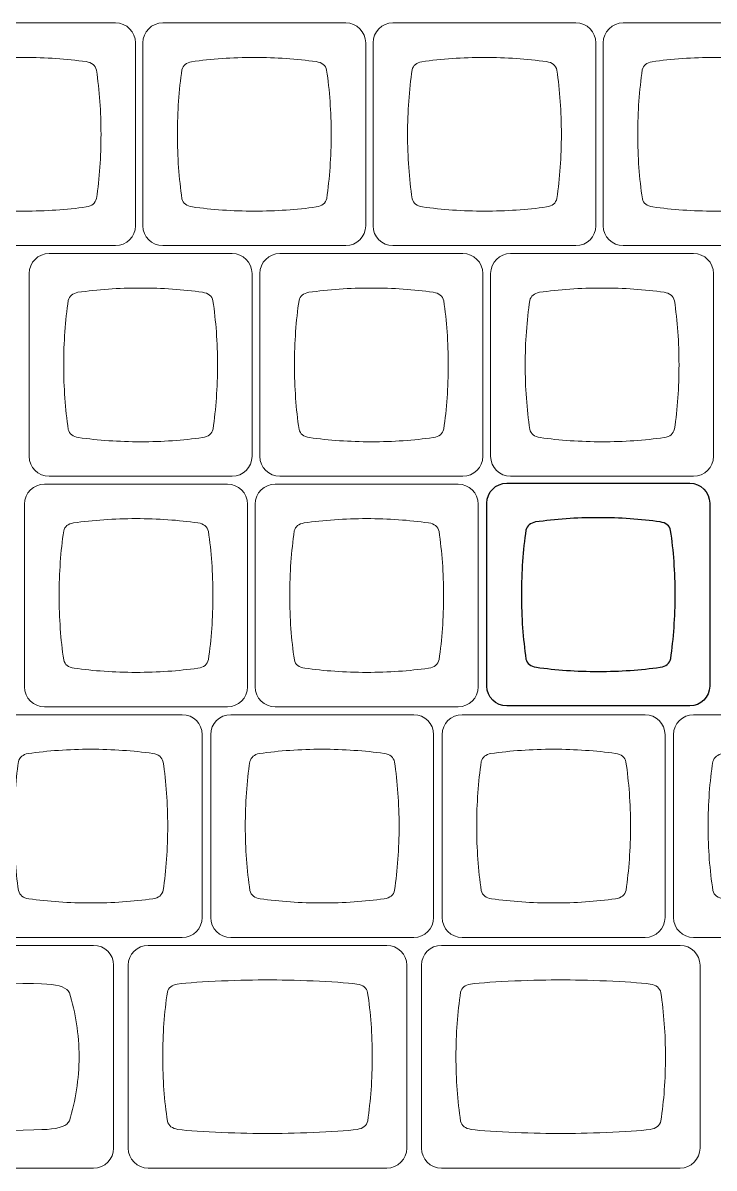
# Model space of a CAD drawing. Header units: millimetres. Extents: x -493 to 473, y -489 to 489.
# Drawn here: x -310.8 to -253.7, y -67.8 to 26.8 of the extents above; entities that cross this region are included whole.
import ezdxf

# ---------------------------------------------------------------- set-up
doc = ezdxf.new("R2010")
doc.units = ezdxf.units.MM
doc.header["$MEASUREMENT"] = 0
doc.layers.add('Layer 1', color=7, linetype='Continuous')

msp = doc.modelspace()

# ---------------------------------------------------------------- linework, layer by layer
at = {"layer": 'Layer 1', "color": 250, "lineweight": 9}
for points, knots in [([(-318.2555, 8.4032), (-318.2555, 8.4032), (-303.1481, 8.4032), (-303.1481, 8.4032), (-303.1481, 8.4032), (-302.2426, 8.4032), (-301.5018, 9.144), (-301.5018, 10.0495), (-301.5018, 10.0495), (-301.5018, 10.0495), (-301.5018, 25.1569), (-301.5018, 25.1569), (-301.5018, 25.1569), (-301.5018, 26.0624), (-302.2426, 26.8032), (-303.1481, 26.8032), (-303.1481, 26.8032), (-303.1481, 26.8032), (-318.2555, 26.8032), (-318.2555, 26.8032), (-318.2555, 26.8032), (-319.161, 26.8032), (-319.9018, 26.0624), (-319.9018, 25.1569), (-319.9018, 25.1569), (-319.9018, 25.1569), (-319.9018, 10.0495), (-319.9018, 10.0495), (-319.9018, 10.0495), (-319.9018, 9.144), (-319.161, 8.4032), (-318.2555, 8.4032)], [0, 0, 0, 0, 0.1111111, 0.1111111, 0.1111111, 0.1111111, 0.2222222, 0.2222222, 0.2222222, 0.2222222, 0.3333333, 0.3333333, 0.3333333, 0.3333333, 0.4444444, 0.4444444, 0.4444444, 0.4444444, 0.5555556, 0.5555556, 0.5555556, 0.5555556, 0.6666667, 0.6666667, 0.6666667, 0.6666667, 0.7777778, 0.7777778, 0.7777778, 0.7777778, 1, 1, 1, 1]), ([(-299.2519, 8.4032), (-299.2519, 8.4032), (-284.1445, 8.4032), (-284.1445, 8.4032), (-284.1445, 8.4032), (-283.239, 8.4032), (-282.4982, 9.144), (-282.4982, 10.0495), (-282.4982, 10.0495), (-282.4982, 10.0495), (-282.4982, 25.1569), (-282.4982, 25.1569), (-282.4982, 25.1569), (-282.4982, 26.0624), (-283.239, 26.8032), (-284.1445, 26.8032), (-284.1445, 26.8032), (-284.1445, 26.8032), (-299.2519, 26.8032), (-299.2519, 26.8032), (-299.2519, 26.8032), (-300.1574, 26.8032), (-300.8982, 26.0624), (-300.8982, 25.1569), (-300.8982, 25.1569), (-300.8982, 25.1569), (-300.8982, 10.0495), (-300.8982, 10.0495), (-300.8982, 10.0495), (-300.8982, 9.144), (-300.1574, 8.4032), (-299.2519, 8.4032)], [0, 0, 0, 0, 0.1111111, 0.1111111, 0.1111111, 0.1111111, 0.2222222, 0.2222222, 0.2222222, 0.2222222, 0.3333333, 0.3333333, 0.3333333, 0.3333333, 0.4444444, 0.4444444, 0.4444444, 0.4444444, 0.5555556, 0.5555556, 0.5555556, 0.5555556, 0.6666667, 0.6666667, 0.6666667, 0.6666667, 0.7777778, 0.7777778, 0.7777778, 0.7777778, 1, 1, 1, 1]), ([(-280.2484, 8.4032), (-280.2484, 8.4032), (-265.141, 8.4032), (-265.141, 8.4032), (-265.141, 8.4032), (-264.2355, 8.4032), (-263.4947, 9.144), (-263.4947, 10.0495), (-263.4947, 10.0495), (-263.4947, 10.0495), (-263.4947, 25.1569), (-263.4947, 25.1569), (-263.4947, 25.1569), (-263.4947, 26.0624), (-264.2355, 26.8032), (-265.141, 26.8032), (-265.141, 26.8032), (-265.141, 26.8032), (-280.2484, 26.8032), (-280.2484, 26.8032), (-280.2484, 26.8032), (-281.1539, 26.8032), (-281.8947, 26.0624), (-281.8947, 25.1569), (-281.8947, 25.1569), (-281.8947, 25.1569), (-281.8947, 10.0495), (-281.8947, 10.0495), (-281.8947, 10.0495), (-281.8947, 9.144), (-281.1539, 8.4032), (-280.2484, 8.4032)], [0, 0, 0, 0, 0.1111111, 0.1111111, 0.1111111, 0.1111111, 0.2222222, 0.2222222, 0.2222222, 0.2222222, 0.3333333, 0.3333333, 0.3333333, 0.3333333, 0.4444444, 0.4444444, 0.4444444, 0.4444444, 0.5555556, 0.5555556, 0.5555556, 0.5555556, 0.6666667, 0.6666667, 0.6666667, 0.6666667, 0.7777778, 0.7777778, 0.7777778, 0.7777778, 1, 1, 1, 1]), ([(-261.2448, 8.4032), (-261.2448, 8.4032), (-246.1374, 8.4032), (-246.1374, 8.4032), (-246.1374, 8.4032), (-245.2319, 8.4032), (-244.4911, 9.144), (-244.4911, 10.0495), (-244.4911, 10.0495), (-244.4911, 10.0495), (-244.4911, 25.1569), (-244.4911, 25.1569), (-244.4911, 25.1569), (-244.4911, 26.0624), (-245.2319, 26.8032), (-246.1374, 26.8032), (-246.1374, 26.8032), (-246.1374, 26.8032), (-261.2448, 26.8032), (-261.2448, 26.8032), (-261.2448, 26.8032), (-262.1503, 26.8032), (-262.8911, 26.0624), (-262.8911, 25.1569), (-262.8911, 25.1569), (-262.8911, 25.1569), (-262.8911, 10.0495), (-262.8911, 10.0495), (-262.8911, 10.0495), (-262.8911, 9.144), (-262.1503, 8.4032), (-261.2448, 8.4032)], [0, 0, 0, 0, 0.1111111, 0.1111111, 0.1111111, 0.1111111, 0.2222222, 0.2222222, 0.2222222, 0.2222222, 0.3333333, 0.3333333, 0.3333333, 0.3333333, 0.4444444, 0.4444444, 0.4444444, 0.4444444, 0.5555556, 0.5555556, 0.5555556, 0.5555556, 0.6666667, 0.6666667, 0.6666667, 0.6666667, 0.7777778, 0.7777778, 0.7777778, 0.7777778, 1, 1, 1, 1]), ([(-310.7016, 23.9527), (-308.911, 23.9522), (-307.1911, 23.8293), (-305.5889, 23.6038), (-305.5889, 23.6038), (-305.5889, 23.6038), (-305.5889, 23.6037), (-305.5889, 23.6037), (-305.5889, 23.6037), (-305.1021, 23.5308), (-304.8122, 23.2982), (-304.725, 22.8935), (-304.725, 22.8935), (-304.483, 21.2406), (-304.3507, 19.459), (-304.3503, 17.6012), (-304.3503, 17.6012), (-304.3498, 15.7435), (-304.4813, 13.9619), (-304.7225, 12.309), (-304.7225, 12.309), (-304.8095, 11.9048), (-305.0988, 11.6724), (-305.5845, 11.5995), (-305.5845, 11.5995), (-307.187, 11.3746), (-308.9074, 11.2524), (-310.6987, 11.2528), (-310.6987, 11.2528), (-312.4905, 11.2532), (-314.2115, 11.3764), (-315.8145, 11.6022), (-315.8145, 11.6022), (-315.8145, 11.6022), (-315.8144, 11.6026), (-315.8144, 11.6026), (-315.8144, 11.6026), (-316.2874, 11.6734), (-316.5746, 11.8951), (-316.6705, 12.2791), (-316.6705, 12.2791), (-316.9155, 13.9412), (-317.0496, 15.7341), (-317.05, 17.6042), (-317.05, 17.6042), (-317.0505, 19.476), (-316.917, 21.2704), (-316.6724, 22.9337), (-316.6724, 22.9337), (-316.5798, 23.3006), (-316.3118, 23.5186), (-315.873, 23.5978), (-315.873, 23.5978), (-314.2543, 23.8279), (-312.5142, 23.9531), (-310.7016, 23.9527)], [0, 0, 0, 0, 0.0666667, 0.0666667, 0.0666667, 0.0666667, 0.1333333, 0.1333333, 0.1333333, 0.1333333, 0.2, 0.2, 0.2, 0.2, 0.2666667, 0.2666667, 0.2666667, 0.2666667, 0.3333333, 0.3333333, 0.3333333, 0.3333333, 0.4, 0.4, 0.4, 0.4, 0.4666667, 0.4666667, 0.4666667, 0.4666667, 0.5333333, 0.5333333, 0.5333333, 0.5333333, 0.6, 0.6, 0.6, 0.6, 0.6666667, 0.6666667, 0.6666667, 0.6666667, 0.7333333, 0.7333333, 0.7333333, 0.7333333, 0.8, 0.8, 0.8, 0.8, 0.8666667, 0.8666667, 0.8666667, 0.8666667, 1, 1, 1, 1]), ([(-291.698, 23.9527), (-289.9074, 23.9522), (-288.1875, 23.8293), (-286.5853, 23.6038), (-286.5853, 23.6038), (-286.5853, 23.6038), (-286.5853, 23.6037), (-286.5853, 23.6037), (-286.5853, 23.6037), (-286.0985, 23.5308), (-285.8086, 23.2982), (-285.7214, 22.8935), (-285.7214, 22.8935), (-285.4794, 21.2406), (-285.3471, 19.459), (-285.3467, 17.6012), (-285.3467, 17.6012), (-285.3462, 15.7435), (-285.4777, 13.9619), (-285.7189, 12.309), (-285.7189, 12.309), (-285.8059, 11.9048), (-286.0952, 11.6724), (-286.5809, 11.5995), (-286.5809, 11.5995), (-288.1834, 11.3746), (-289.9038, 11.2524), (-291.6951, 11.2528), (-291.6951, 11.2528), (-293.4869, 11.2532), (-295.2079, 11.3764), (-296.8109, 11.6022), (-296.8109, 11.6022), (-296.8109, 11.6022), (-296.8108, 11.6026), (-296.8108, 11.6026), (-296.8108, 11.6026), (-297.2838, 11.6734), (-297.571, 11.8951), (-297.6669, 12.2791), (-297.6669, 12.2791), (-297.9119, 13.9412), (-298.046, 15.7341), (-298.0464, 17.6042), (-298.0464, 17.6042), (-298.0469, 19.476), (-297.9134, 21.2704), (-297.6688, 22.9337), (-297.6688, 22.9337), (-297.5762, 23.3006), (-297.3082, 23.5186), (-296.8694, 23.5978), (-296.8694, 23.5978), (-295.2507, 23.8279), (-293.5106, 23.9531), (-291.698, 23.9527)], [0, 0, 0, 0, 0.0666667, 0.0666667, 0.0666667, 0.0666667, 0.1333333, 0.1333333, 0.1333333, 0.1333333, 0.2, 0.2, 0.2, 0.2, 0.2666667, 0.2666667, 0.2666667, 0.2666667, 0.3333333, 0.3333333, 0.3333333, 0.3333333, 0.4, 0.4, 0.4, 0.4, 0.4666667, 0.4666667, 0.4666667, 0.4666667, 0.5333333, 0.5333333, 0.5333333, 0.5333333, 0.6, 0.6, 0.6, 0.6, 0.6666667, 0.6666667, 0.6666667, 0.6666667, 0.7333333, 0.7333333, 0.7333333, 0.7333333, 0.8, 0.8, 0.8, 0.8, 0.8666667, 0.8666667, 0.8666667, 0.8666667, 1, 1, 1, 1]), ([(-272.6945, 23.9527), (-270.9039, 23.9522), (-269.184, 23.8293), (-267.5818, 23.6038), (-267.5818, 23.6038), (-267.5818, 23.6038), (-267.5818, 23.6037), (-267.5818, 23.6037), (-267.5818, 23.6037), (-267.095, 23.5308), (-266.8051, 23.2982), (-266.7179, 22.8935), (-266.7179, 22.8935), (-266.4759, 21.2406), (-266.3436, 19.459), (-266.3432, 17.6012), (-266.3432, 17.6012), (-266.3427, 15.7435), (-266.4742, 13.9619), (-266.7154, 12.309), (-266.7154, 12.309), (-266.8024, 11.9048), (-267.0917, 11.6724), (-267.5774, 11.5995), (-267.5774, 11.5995), (-269.1799, 11.3746), (-270.9003, 11.2524), (-272.6916, 11.2528), (-272.6916, 11.2528), (-274.4834, 11.2532), (-276.2044, 11.3764), (-277.8074, 11.6022), (-277.8074, 11.6022), (-277.8074, 11.6022), (-277.8073, 11.6026), (-277.8073, 11.6026), (-277.8073, 11.6026), (-278.2803, 11.6734), (-278.5675, 11.8951), (-278.6634, 12.2791), (-278.6634, 12.2791), (-278.9084, 13.9412), (-279.0425, 15.7341), (-279.0429, 17.6042), (-279.0429, 17.6042), (-279.0434, 19.476), (-278.9099, 21.2704), (-278.6653, 22.9337), (-278.6653, 22.9337), (-278.5727, 23.3006), (-278.3047, 23.5186), (-277.8659, 23.5978), (-277.8659, 23.5978), (-276.2472, 23.8279), (-274.5071, 23.9531), (-272.6945, 23.9527)], [0, 0, 0, 0, 0.0666667, 0.0666667, 0.0666667, 0.0666667, 0.1333333, 0.1333333, 0.1333333, 0.1333333, 0.2, 0.2, 0.2, 0.2, 0.2666667, 0.2666667, 0.2666667, 0.2666667, 0.3333333, 0.3333333, 0.3333333, 0.3333333, 0.4, 0.4, 0.4, 0.4, 0.4666667, 0.4666667, 0.4666667, 0.4666667, 0.5333333, 0.5333333, 0.5333333, 0.5333333, 0.6, 0.6, 0.6, 0.6, 0.6666667, 0.6666667, 0.6666667, 0.6666667, 0.7333333, 0.7333333, 0.7333333, 0.7333333, 0.8, 0.8, 0.8, 0.8, 0.8666667, 0.8666667, 0.8666667, 0.8666667, 1, 1, 1, 1]), ([(-253.6909, 23.9527), (-251.9003, 23.9522), (-250.1804, 23.8293), (-248.5782, 23.6038), (-248.5782, 23.6038), (-248.5782, 23.6038), (-248.5782, 23.6037), (-248.5782, 23.6037), (-248.5782, 23.6037), (-248.0914, 23.5308), (-247.8015, 23.2982), (-247.7143, 22.8935), (-247.7143, 22.8935), (-247.4723, 21.2406), (-247.34, 19.459), (-247.3396, 17.6012), (-247.3396, 17.6012), (-247.3391, 15.7435), (-247.4706, 13.9619), (-247.7118, 12.309), (-247.7118, 12.309), (-247.7988, 11.9048), (-248.0881, 11.6724), (-248.5738, 11.5995), (-248.5738, 11.5995), (-250.1763, 11.3746), (-251.8967, 11.2524), (-253.688, 11.2528), (-253.688, 11.2528), (-255.4798, 11.2532), (-257.2008, 11.3764), (-258.8038, 11.6022), (-258.8038, 11.6022), (-258.8038, 11.6022), (-258.8037, 11.6026), (-258.8037, 11.6026), (-258.8037, 11.6026), (-259.2767, 11.6734), (-259.5639, 11.8951), (-259.6598, 12.2791), (-259.6598, 12.2791), (-259.9048, 13.9412), (-260.0389, 15.7341), (-260.0393, 17.6042), (-260.0393, 17.6042), (-260.0398, 19.476), (-259.9063, 21.2704), (-259.6617, 22.9337), (-259.6617, 22.9337), (-259.5691, 23.3006), (-259.3011, 23.5186), (-258.8623, 23.5978), (-258.8623, 23.5978), (-257.2436, 23.8279), (-255.5035, 23.9531), (-253.6909, 23.9527)], [0, 0, 0, 0, 0.0666667, 0.0666667, 0.0666667, 0.0666667, 0.1333333, 0.1333333, 0.1333333, 0.1333333, 0.2, 0.2, 0.2, 0.2, 0.2666667, 0.2666667, 0.2666667, 0.2666667, 0.3333333, 0.3333333, 0.3333333, 0.3333333, 0.4, 0.4, 0.4, 0.4, 0.4666667, 0.4666667, 0.4666667, 0.4666667, 0.5333333, 0.5333333, 0.5333333, 0.5333333, 0.6, 0.6, 0.6, 0.6, 0.6666667, 0.6666667, 0.6666667, 0.6666667, 0.7333333, 0.7333333, 0.7333333, 0.7333333, 0.8, 0.8, 0.8, 0.8, 0.8666667, 0.8666667, 0.8666667, 0.8666667, 1, 1, 1, 1]), ([(-308.6376, -10.6468), (-308.6376, -10.6468), (-293.5302, -10.6468), (-293.5302, -10.6468), (-293.5302, -10.6468), (-292.6247, -10.6468), (-291.8839, -9.906), (-291.8839, -9.0005), (-291.8839, -9.0005), (-291.8839, -9.0005), (-291.8839, 6.1069), (-291.8839, 6.1069), (-291.8839, 6.1069), (-291.8839, 7.0124), (-292.6247, 7.7532), (-293.5302, 7.7532), (-293.5302, 7.7532), (-293.5302, 7.7532), (-308.6376, 7.7532), (-308.6376, 7.7532), (-308.6376, 7.7532), (-309.5431, 7.7532), (-310.2839, 7.0124), (-310.2839, 6.1069), (-310.2839, 6.1069), (-310.2839, 6.1069), (-310.2839, -9.0005), (-310.2839, -9.0005), (-310.2839, -9.0005), (-310.2839, -9.906), (-309.5431, -10.6468), (-308.6376, -10.6468)], [0, 0, 0, 0, 0.1111111, 0.1111111, 0.1111111, 0.1111111, 0.2222222, 0.2222222, 0.2222222, 0.2222222, 0.3333333, 0.3333333, 0.3333333, 0.3333333, 0.4444444, 0.4444444, 0.4444444, 0.4444444, 0.5555556, 0.5555556, 0.5555556, 0.5555556, 0.6666667, 0.6666667, 0.6666667, 0.6666667, 0.7777778, 0.7777778, 0.7777778, 0.7777778, 1, 1, 1, 1]), ([(-289.5876, -10.6468), (-289.5876, -10.6468), (-274.4802, -10.6468), (-274.4802, -10.6468), (-274.4802, -10.6468), (-273.5747, -10.6468), (-272.8339, -9.906), (-272.8339, -9.0005), (-272.8339, -9.0005), (-272.8339, -9.0005), (-272.8339, 6.1069), (-272.8339, 6.1069), (-272.8339, 6.1069), (-272.8339, 7.0124), (-273.5747, 7.7532), (-274.4802, 7.7532), (-274.4802, 7.7532), (-274.4802, 7.7532), (-289.5876, 7.7532), (-289.5876, 7.7532), (-289.5876, 7.7532), (-290.4931, 7.7532), (-291.2339, 7.0124), (-291.2339, 6.1069), (-291.2339, 6.1069), (-291.2339, 6.1069), (-291.2339, -9.0005), (-291.2339, -9.0005), (-291.2339, -9.0005), (-291.2339, -9.906), (-290.4931, -10.6468), (-289.5876, -10.6468)], [0, 0, 0, 0, 0.1111111, 0.1111111, 0.1111111, 0.1111111, 0.2222222, 0.2222222, 0.2222222, 0.2222222, 0.3333333, 0.3333333, 0.3333333, 0.3333333, 0.4444444, 0.4444444, 0.4444444, 0.4444444, 0.5555556, 0.5555556, 0.5555556, 0.5555556, 0.6666667, 0.6666667, 0.6666667, 0.6666667, 0.7777778, 0.7777778, 0.7777778, 0.7777778, 1, 1, 1, 1]), ([(-270.5376, -10.6468), (-270.5376, -10.6468), (-255.4302, -10.6468), (-255.4302, -10.6468), (-255.4302, -10.6468), (-254.5247, -10.6468), (-253.7839, -9.906), (-253.7839, -9.0005), (-253.7839, -9.0005), (-253.7839, -9.0005), (-253.7839, 6.1069), (-253.7839, 6.1069), (-253.7839, 6.1069), (-253.7839, 7.0124), (-254.5247, 7.7532), (-255.4302, 7.7532), (-255.4302, 7.7532), (-255.4302, 7.7532), (-270.5376, 7.7532), (-270.5376, 7.7532), (-270.5376, 7.7532), (-271.4431, 7.7532), (-272.1839, 7.0124), (-272.1839, 6.1069), (-272.1839, 6.1069), (-272.1839, 6.1069), (-272.1839, -9.0005), (-272.1839, -9.0005), (-272.1839, -9.0005), (-272.1839, -9.906), (-271.4431, -10.6468), (-270.5376, -10.6468)], [0, 0, 0, 0, 0.1111111, 0.1111111, 0.1111111, 0.1111111, 0.2222222, 0.2222222, 0.2222222, 0.2222222, 0.3333333, 0.3333333, 0.3333333, 0.3333333, 0.4444444, 0.4444444, 0.4444444, 0.4444444, 0.5555556, 0.5555556, 0.5555556, 0.5555556, 0.6666667, 0.6666667, 0.6666667, 0.6666667, 0.7777778, 0.7777778, 0.7777778, 0.7777778, 1, 1, 1, 1]), ([(-301.0837, 4.9027), (-299.2931, 4.9022), (-297.5732, 4.7793), (-295.971, 4.5538), (-295.971, 4.5538), (-295.971, 4.5538), (-295.971, 4.5537), (-295.971, 4.5537), (-295.971, 4.5537), (-295.4842, 4.4808), (-295.1943, 4.2482), (-295.1071, 3.8435), (-295.1071, 3.8435), (-294.8651, 2.1906), (-294.7328, 0.409), (-294.7324, -1.4488), (-294.7324, -1.4488), (-294.7319, -3.3065), (-294.8634, -5.0881), (-295.1046, -6.741), (-295.1046, -6.741), (-295.1916, -7.1452), (-295.4809, -7.3776), (-295.9666, -7.4505), (-295.9666, -7.4505), (-297.5691, -7.6754), (-299.2895, -7.7976), (-301.0808, -7.7972), (-301.0808, -7.7972), (-302.8726, -7.7968), (-304.5936, -7.6736), (-306.1966, -7.4478), (-306.1966, -7.4478), (-306.1966, -7.4478), (-306.1965, -7.4474), (-306.1965, -7.4474), (-306.1965, -7.4474), (-306.6695, -7.3766), (-306.9567, -7.1549), (-307.0526, -6.7709), (-307.0526, -6.7709), (-307.2976, -5.1088), (-307.4317, -3.3159), (-307.4321, -1.4458), (-307.4321, -1.4458), (-307.4326, 0.426), (-307.2991, 2.2204), (-307.0545, 3.8837), (-307.0545, 3.8837), (-306.9619, 4.2506), (-306.6939, 4.4686), (-306.2551, 4.5478), (-306.2551, 4.5478), (-304.6364, 4.7779), (-302.8963, 4.9031), (-301.0837, 4.9027)], [0, 0, 0, 0, 0.0666667, 0.0666667, 0.0666667, 0.0666667, 0.1333333, 0.1333333, 0.1333333, 0.1333333, 0.2, 0.2, 0.2, 0.2, 0.2666667, 0.2666667, 0.2666667, 0.2666667, 0.3333333, 0.3333333, 0.3333333, 0.3333333, 0.4, 0.4, 0.4, 0.4, 0.4666667, 0.4666667, 0.4666667, 0.4666667, 0.5333333, 0.5333333, 0.5333333, 0.5333333, 0.6, 0.6, 0.6, 0.6, 0.6666667, 0.6666667, 0.6666667, 0.6666667, 0.7333333, 0.7333333, 0.7333333, 0.7333333, 0.8, 0.8, 0.8, 0.8, 0.8666667, 0.8666667, 0.8666667, 0.8666667, 1, 1, 1, 1]), ([(-282.0337, 4.9027), (-280.2431, 4.9022), (-278.5232, 4.7793), (-276.921, 4.5538), (-276.921, 4.5538), (-276.921, 4.5538), (-276.921, 4.5537), (-276.921, 4.5537), (-276.921, 4.5537), (-276.4342, 4.4808), (-276.1443, 4.2482), (-276.0571, 3.8435), (-276.0571, 3.8435), (-275.8151, 2.1906), (-275.6828, 0.409), (-275.6824, -1.4488), (-275.6824, -1.4488), (-275.6819, -3.3065), (-275.8134, -5.0881), (-276.0546, -6.741), (-276.0546, -6.741), (-276.1416, -7.1452), (-276.4309, -7.3776), (-276.9166, -7.4505), (-276.9166, -7.4505), (-278.5191, -7.6754), (-280.2395, -7.7976), (-282.0308, -7.7972), (-282.0308, -7.7972), (-283.8226, -7.7968), (-285.5436, -7.6736), (-287.1466, -7.4478), (-287.1466, -7.4478), (-287.1466, -7.4478), (-287.1465, -7.4474), (-287.1465, -7.4474), (-287.1465, -7.4474), (-287.6195, -7.3766), (-287.9067, -7.1549), (-288.0026, -6.7709), (-288.0026, -6.7709), (-288.2476, -5.1088), (-288.3817, -3.3159), (-288.3821, -1.4458), (-288.3821, -1.4458), (-288.3826, 0.426), (-288.2491, 2.2204), (-288.0045, 3.8837), (-288.0045, 3.8837), (-287.9119, 4.2506), (-287.6439, 4.4686), (-287.2051, 4.5478), (-287.2051, 4.5478), (-285.5864, 4.7779), (-283.8463, 4.9031), (-282.0337, 4.9027)], [0, 0, 0, 0, 0.0666667, 0.0666667, 0.0666667, 0.0666667, 0.1333333, 0.1333333, 0.1333333, 0.1333333, 0.2, 0.2, 0.2, 0.2, 0.2666667, 0.2666667, 0.2666667, 0.2666667, 0.3333333, 0.3333333, 0.3333333, 0.3333333, 0.4, 0.4, 0.4, 0.4, 0.4666667, 0.4666667, 0.4666667, 0.4666667, 0.5333333, 0.5333333, 0.5333333, 0.5333333, 0.6, 0.6, 0.6, 0.6, 0.6666667, 0.6666667, 0.6666667, 0.6666667, 0.7333333, 0.7333333, 0.7333333, 0.7333333, 0.8, 0.8, 0.8, 0.8, 0.8666667, 0.8666667, 0.8666667, 0.8666667, 1, 1, 1, 1]), ([(-262.9837, 4.9027), (-261.1931, 4.9022), (-259.4732, 4.7793), (-257.871, 4.5538), (-257.871, 4.5538), (-257.871, 4.5538), (-257.871, 4.5537), (-257.871, 4.5537), (-257.871, 4.5537), (-257.3842, 4.4808), (-257.0943, 4.2482), (-257.0071, 3.8435), (-257.0071, 3.8435), (-256.7651, 2.1906), (-256.6328, 0.409), (-256.6324, -1.4488), (-256.6324, -1.4488), (-256.6319, -3.3065), (-256.7634, -5.0881), (-257.0046, -6.741), (-257.0046, -6.741), (-257.0916, -7.1452), (-257.3809, -7.3776), (-257.8666, -7.4505), (-257.8666, -7.4505), (-259.4691, -7.6754), (-261.1895, -7.7976), (-262.9808, -7.7972), (-262.9808, -7.7972), (-264.7726, -7.7968), (-266.4936, -7.6736), (-268.0966, -7.4478), (-268.0966, -7.4478), (-268.0966, -7.4478), (-268.0965, -7.4474), (-268.0965, -7.4474), (-268.0965, -7.4474), (-268.5695, -7.3766), (-268.8567, -7.1549), (-268.9526, -6.7709), (-268.9526, -6.7709), (-269.1976, -5.1088), (-269.3317, -3.3159), (-269.3321, -1.4458), (-269.3321, -1.4458), (-269.3326, 0.426), (-269.1991, 2.2204), (-268.9545, 3.8837), (-268.9545, 3.8837), (-268.8619, 4.2506), (-268.5939, 4.4686), (-268.1551, 4.5478), (-268.1551, 4.5478), (-266.5364, 4.7779), (-264.7963, 4.9031), (-262.9837, 4.9027)], [0, 0, 0, 0, 0.0666667, 0.0666667, 0.0666667, 0.0666667, 0.1333333, 0.1333333, 0.1333333, 0.1333333, 0.2, 0.2, 0.2, 0.2, 0.2666667, 0.2666667, 0.2666667, 0.2666667, 0.3333333, 0.3333333, 0.3333333, 0.3333333, 0.4, 0.4, 0.4, 0.4, 0.4666667, 0.4666667, 0.4666667, 0.4666667, 0.5333333, 0.5333333, 0.5333333, 0.5333333, 0.6, 0.6, 0.6, 0.6, 0.6666667, 0.6666667, 0.6666667, 0.6666667, 0.7333333, 0.7333333, 0.7333333, 0.7333333, 0.8, 0.8, 0.8, 0.8, 0.8666667, 0.8666667, 0.8666667, 0.8666667, 1, 1, 1, 1]), ([(-309.0158, -29.6968), (-309.0158, -29.6968), (-293.9084, -29.6968), (-293.9084, -29.6968), (-293.9084, -29.6968), (-293.0029, -29.6968), (-292.2621, -28.956), (-292.2621, -28.0505), (-292.2621, -28.0505), (-292.2621, -28.0505), (-292.2621, -12.9431), (-292.2621, -12.9431), (-292.2621, -12.9431), (-292.2621, -12.0376), (-293.0029, -11.2968), (-293.9084, -11.2968), (-293.9084, -11.2968), (-293.9084, -11.2968), (-309.0158, -11.2968), (-309.0158, -11.2968), (-309.0158, -11.2968), (-309.9213, -11.2968), (-310.6621, -12.0376), (-310.6621, -12.9431), (-310.6621, -12.9431), (-310.6621, -12.9431), (-310.6621, -28.0505), (-310.6621, -28.0505), (-310.6621, -28.0505), (-310.6621, -28.956), (-309.9213, -29.6968), (-309.0158, -29.6968)], [0, 0, 0, 0, 0.1111111, 0.1111111, 0.1111111, 0.1111111, 0.2222222, 0.2222222, 0.2222222, 0.2222222, 0.3333333, 0.3333333, 0.3333333, 0.3333333, 0.4444444, 0.4444444, 0.4444444, 0.4444444, 0.5555556, 0.5555556, 0.5555556, 0.5555556, 0.6666667, 0.6666667, 0.6666667, 0.6666667, 0.7777778, 0.7777778, 0.7777778, 0.7777778, 1, 1, 1, 1]), ([(-289.9745, -29.6968), (-289.9745, -29.6968), (-274.8671, -29.6968), (-274.8671, -29.6968), (-274.8671, -29.6968), (-273.9616, -29.6968), (-273.2208, -28.956), (-273.2208, -28.0505), (-273.2208, -28.0505), (-273.2208, -28.0505), (-273.2208, -12.9431), (-273.2208, -12.9431), (-273.2208, -12.9431), (-273.2208, -12.0376), (-273.9616, -11.2968), (-274.8671, -11.2968), (-274.8671, -11.2968), (-274.8671, -11.2968), (-289.9745, -11.2968), (-289.9745, -11.2968), (-289.9745, -11.2968), (-290.88, -11.2968), (-291.6208, -12.0376), (-291.6208, -12.9431), (-291.6208, -12.9431), (-291.6208, -12.9431), (-291.6208, -28.0505), (-291.6208, -28.0505), (-291.6208, -28.0505), (-291.6208, -28.956), (-290.88, -29.6968), (-289.9745, -29.6968)], [0, 0, 0, 0, 0.1111111, 0.1111111, 0.1111111, 0.1111111, 0.2222222, 0.2222222, 0.2222222, 0.2222222, 0.3333333, 0.3333333, 0.3333333, 0.3333333, 0.4444444, 0.4444444, 0.4444444, 0.4444444, 0.5555556, 0.5555556, 0.5555556, 0.5555556, 0.6666667, 0.6666667, 0.6666667, 0.6666667, 0.7777778, 0.7777778, 0.7777778, 0.7777778, 1, 1, 1, 1]), ([(-301.4619, -14.1473), (-299.6713, -14.1478), (-297.9514, -14.2707), (-296.3492, -14.4962), (-296.3492, -14.4962), (-296.3492, -14.4962), (-296.3492, -14.4963), (-296.3492, -14.4963), (-296.3492, -14.4963), (-295.8624, -14.5692), (-295.5725, -14.8018), (-295.4853, -15.2065), (-295.4853, -15.2065), (-295.2433, -16.8594), (-295.111, -18.641), (-295.1106, -20.4988), (-295.1106, -20.4988), (-295.1101, -22.3565), (-295.2416, -24.1381), (-295.4828, -25.791), (-295.4828, -25.791), (-295.5698, -26.1952), (-295.8591, -26.4276), (-296.3448, -26.5005), (-296.3448, -26.5005), (-297.9473, -26.7254), (-299.6677, -26.8476), (-301.459, -26.8472), (-301.459, -26.8472), (-303.2508, -26.8468), (-304.9718, -26.7236), (-306.5748, -26.4978), (-306.5748, -26.4978), (-306.5748, -26.4978), (-306.5747, -26.4974), (-306.5747, -26.4974), (-306.5747, -26.4974), (-307.0477, -26.4266), (-307.3349, -26.2049), (-307.4308, -25.8209), (-307.4308, -25.8209), (-307.6758, -24.1588), (-307.8099, -22.3659), (-307.8103, -20.4958), (-307.8103, -20.4958), (-307.8108, -18.624), (-307.6773, -16.8296), (-307.4327, -15.1663), (-307.4327, -15.1663), (-307.3401, -14.7994), (-307.0721, -14.5814), (-306.6333, -14.5022), (-306.6333, -14.5022), (-305.0146, -14.2721), (-303.2745, -14.1469), (-301.4619, -14.1473)], [0, 0, 0, 0, 0.0666667, 0.0666667, 0.0666667, 0.0666667, 0.1333333, 0.1333333, 0.1333333, 0.1333333, 0.2, 0.2, 0.2, 0.2, 0.2666667, 0.2666667, 0.2666667, 0.2666667, 0.3333333, 0.3333333, 0.3333333, 0.3333333, 0.4, 0.4, 0.4, 0.4, 0.4666667, 0.4666667, 0.4666667, 0.4666667, 0.5333333, 0.5333333, 0.5333333, 0.5333333, 0.6, 0.6, 0.6, 0.6, 0.6666667, 0.6666667, 0.6666667, 0.6666667, 0.7333333, 0.7333333, 0.7333333, 0.7333333, 0.8, 0.8, 0.8, 0.8, 0.8666667, 0.8666667, 0.8666667, 0.8666667, 1, 1, 1, 1]), ([(-282.4206, -14.1473), (-280.63, -14.1478), (-278.9101, -14.2707), (-277.3079, -14.4962), (-277.3079, -14.4962), (-277.3079, -14.4962), (-277.3079, -14.4963), (-277.3079, -14.4963), (-277.3079, -14.4963), (-276.8211, -14.5692), (-276.5312, -14.8018), (-276.444, -15.2065), (-276.444, -15.2065), (-276.202, -16.8594), (-276.0697, -18.641), (-276.0693, -20.4988), (-276.0693, -20.4988), (-276.0688, -22.3565), (-276.2003, -24.1381), (-276.4415, -25.791), (-276.4415, -25.791), (-276.5285, -26.1952), (-276.8178, -26.4276), (-277.3035, -26.5005), (-277.3035, -26.5005), (-278.906, -26.7254), (-280.6264, -26.8476), (-282.4177, -26.8472), (-282.4177, -26.8472), (-284.2095, -26.8468), (-285.9305, -26.7236), (-287.5335, -26.4978), (-287.5335, -26.4978), (-287.5335, -26.4978), (-287.5334, -26.4974), (-287.5334, -26.4974), (-287.5334, -26.4974), (-288.0064, -26.4266), (-288.2936, -26.2049), (-288.3895, -25.8209), (-288.3895, -25.8209), (-288.6345, -24.1588), (-288.7686, -22.3659), (-288.769, -20.4958), (-288.769, -20.4958), (-288.7695, -18.624), (-288.636, -16.8296), (-288.3914, -15.1663), (-288.3914, -15.1663), (-288.2988, -14.7994), (-288.0308, -14.5814), (-287.592, -14.5022), (-287.592, -14.5022), (-285.9733, -14.2721), (-284.2332, -14.1469), (-282.4206, -14.1473)], [0, 0, 0, 0, 0.0666667, 0.0666667, 0.0666667, 0.0666667, 0.1333333, 0.1333333, 0.1333333, 0.1333333, 0.2, 0.2, 0.2, 0.2, 0.2666667, 0.2666667, 0.2666667, 0.2666667, 0.3333333, 0.3333333, 0.3333333, 0.3333333, 0.4, 0.4, 0.4, 0.4, 0.4666667, 0.4666667, 0.4666667, 0.4666667, 0.5333333, 0.5333333, 0.5333333, 0.5333333, 0.6, 0.6, 0.6, 0.6, 0.6666667, 0.6666667, 0.6666667, 0.6666667, 0.7333333, 0.7333333, 0.7333333, 0.7333333, 0.8, 0.8, 0.8, 0.8, 0.8666667, 0.8666667, 0.8666667, 0.8666667, 1, 1, 1, 1]), ([(-312.7501, -48.7468), (-312.7501, -48.7468), (-297.6427, -48.7468), (-297.6427, -48.7468), (-297.6427, -48.7468), (-296.7372, -48.7468), (-295.9964, -48.006), (-295.9964, -47.1005), (-295.9964, -47.1005), (-295.9964, -47.1005), (-295.9964, -31.9931), (-295.9964, -31.9931), (-295.9964, -31.9931), (-295.9964, -31.0876), (-296.7372, -30.3468), (-297.6427, -30.3468), (-297.6427, -30.3468), (-297.6427, -30.3468), (-312.7501, -30.3468), (-312.7501, -30.3468), (-312.7501, -30.3468), (-313.6556, -30.3468), (-314.3964, -31.0876), (-314.3964, -31.9931), (-314.3964, -31.9931), (-314.3964, -31.9931), (-314.3964, -47.1005), (-314.3964, -47.1005), (-314.3964, -47.1005), (-314.3964, -48.006), (-313.6556, -48.7468), (-312.7501, -48.7468)], [0, 0, 0, 0, 0.1111111, 0.1111111, 0.1111111, 0.1111111, 0.2222222, 0.2222222, 0.2222222, 0.2222222, 0.3333333, 0.3333333, 0.3333333, 0.3333333, 0.4444444, 0.4444444, 0.4444444, 0.4444444, 0.5555556, 0.5555556, 0.5555556, 0.5555556, 0.6666667, 0.6666667, 0.6666667, 0.6666667, 0.7777778, 0.7777778, 0.7777778, 0.7777778, 1, 1, 1, 1]), ([(-293.646, -48.7468), (-293.646, -48.7468), (-278.5386, -48.7468), (-278.5386, -48.7468), (-278.5386, -48.7468), (-277.6331, -48.7468), (-276.8923, -48.006), (-276.8923, -47.1005), (-276.8923, -47.1005), (-276.8923, -47.1005), (-276.8923, -31.9931), (-276.8923, -31.9931), (-276.8923, -31.9931), (-276.8923, -31.0876), (-277.6331, -30.3468), (-278.5386, -30.3468), (-278.5386, -30.3468), (-278.5386, -30.3468), (-293.646, -30.3468), (-293.646, -30.3468), (-293.646, -30.3468), (-294.5515, -30.3468), (-295.2923, -31.0876), (-295.2923, -31.9931), (-295.2923, -31.9931), (-295.2923, -31.9931), (-295.2923, -47.1005), (-295.2923, -47.1005), (-295.2923, -47.1005), (-295.2923, -48.006), (-294.5515, -48.7468), (-293.646, -48.7468)], [0, 0, 0, 0, 0.1111111, 0.1111111, 0.1111111, 0.1111111, 0.2222222, 0.2222222, 0.2222222, 0.2222222, 0.3333333, 0.3333333, 0.3333333, 0.3333333, 0.4444444, 0.4444444, 0.4444444, 0.4444444, 0.5555556, 0.5555556, 0.5555556, 0.5555556, 0.6666667, 0.6666667, 0.6666667, 0.6666667, 0.7777778, 0.7777778, 0.7777778, 0.7777778, 1, 1, 1, 1]), ([(-274.5418, -48.7468), (-274.5418, -48.7468), (-259.4344, -48.7468), (-259.4344, -48.7468), (-259.4344, -48.7468), (-258.5289, -48.7468), (-257.7881, -48.006), (-257.7881, -47.1005), (-257.7881, -47.1005), (-257.7881, -47.1005), (-257.7881, -31.9931), (-257.7881, -31.9931), (-257.7881, -31.9931), (-257.7881, -31.0876), (-258.5289, -30.3468), (-259.4344, -30.3468), (-259.4344, -30.3468), (-259.4344, -30.3468), (-274.5418, -30.3468), (-274.5418, -30.3468), (-274.5418, -30.3468), (-275.4473, -30.3468), (-276.1881, -31.0876), (-276.1881, -31.9931), (-276.1881, -31.9931), (-276.1881, -31.9931), (-276.1881, -47.1005), (-276.1881, -47.1005), (-276.1881, -47.1005), (-276.1881, -48.006), (-275.4473, -48.7468), (-274.5418, -48.7468)], [0, 0, 0, 0, 0.1111111, 0.1111111, 0.1111111, 0.1111111, 0.2222222, 0.2222222, 0.2222222, 0.2222222, 0.3333333, 0.3333333, 0.3333333, 0.3333333, 0.4444444, 0.4444444, 0.4444444, 0.4444444, 0.5555556, 0.5555556, 0.5555556, 0.5555556, 0.6666667, 0.6666667, 0.6666667, 0.6666667, 0.7777778, 0.7777778, 0.7777778, 0.7777778, 1, 1, 1, 1]), ([(-255.4376, -48.7468), (-255.4376, -48.7468), (-208.1302, -48.7468), (-208.1302, -48.7468), (-208.1302, -48.7468), (-207.2248, -48.7468), (-206.4839, -48.006), (-206.4839, -47.1005), (-206.4839, -47.1005), (-206.4839, -47.1005), (-206.4839, -31.9931), (-206.4839, -31.9931), (-206.4839, -31.9931), (-206.4839, -31.0876), (-207.2248, -30.3468), (-208.1302, -30.3468), (-208.1302, -30.3468), (-208.1302, -30.3468), (-255.4376, -30.3468), (-255.4376, -30.3468), (-255.4376, -30.3468), (-256.343, -30.3468), (-257.0839, -31.0876), (-257.0839, -31.9931), (-257.0839, -31.9931), (-257.0839, -31.9931), (-257.0839, -47.1005), (-257.0839, -47.1005), (-257.0839, -47.1005), (-257.0839, -48.006), (-256.343, -48.7468), (-255.4376, -48.7468)], [0, 0, 0, 0, 0.1111111, 0.1111111, 0.1111111, 0.1111111, 0.2222222, 0.2222222, 0.2222222, 0.2222222, 0.3333333, 0.3333333, 0.3333333, 0.3333333, 0.4444444, 0.4444444, 0.4444444, 0.4444444, 0.5555556, 0.5555556, 0.5555556, 0.5555556, 0.6666667, 0.6666667, 0.6666667, 0.6666667, 0.7777778, 0.7777778, 0.7777778, 0.7777778, 1, 1, 1, 1]), ([(-305.1962, -33.1973), (-303.4056, -33.1978), (-301.6857, -33.3207), (-300.0835, -33.5462), (-300.0835, -33.5462), (-300.0835, -33.5462), (-300.0835, -33.5463), (-300.0835, -33.5463), (-300.0835, -33.5463), (-299.5967, -33.6192), (-299.3068, -33.8518), (-299.2196, -34.2565), (-299.2196, -34.2565), (-298.9776, -35.9094), (-298.8453, -37.691), (-298.8449, -39.5488), (-298.8449, -39.5488), (-298.8444, -41.4065), (-298.9759, -43.1881), (-299.2171, -44.841), (-299.2171, -44.841), (-299.3041, -45.2452), (-299.5934, -45.4776), (-300.0791, -45.5505), (-300.0791, -45.5505), (-301.6816, -45.7754), (-303.402, -45.8976), (-305.1933, -45.8972), (-305.1933, -45.8972), (-306.9851, -45.8968), (-308.7061, -45.7736), (-310.3091, -45.5478), (-310.3091, -45.5478), (-310.3091, -45.5478), (-310.309, -45.5474), (-310.309, -45.5474), (-310.309, -45.5474), (-310.782, -45.4766), (-311.0692, -45.2549), (-311.1651, -44.8709), (-311.1651, -44.8709), (-311.4101, -43.2088), (-311.5442, -41.4159), (-311.5446, -39.5458), (-311.5446, -39.5458), (-311.5451, -37.674), (-311.4116, -35.8796), (-311.167, -34.2163), (-311.167, -34.2163), (-311.0744, -33.8494), (-310.8064, -33.6314), (-310.3676, -33.5522), (-310.3676, -33.5522), (-308.7489, -33.3221), (-307.0088, -33.1969), (-305.1962, -33.1973)], [0, 0, 0, 0, 0.0666667, 0.0666667, 0.0666667, 0.0666667, 0.1333333, 0.1333333, 0.1333333, 0.1333333, 0.2, 0.2, 0.2, 0.2, 0.2666667, 0.2666667, 0.2666667, 0.2666667, 0.3333333, 0.3333333, 0.3333333, 0.3333333, 0.4, 0.4, 0.4, 0.4, 0.4666667, 0.4666667, 0.4666667, 0.4666667, 0.5333333, 0.5333333, 0.5333333, 0.5333333, 0.6, 0.6, 0.6, 0.6, 0.6666667, 0.6666667, 0.6666667, 0.6666667, 0.7333333, 0.7333333, 0.7333333, 0.7333333, 0.8, 0.8, 0.8, 0.8, 0.8666667, 0.8666667, 0.8666667, 0.8666667, 1, 1, 1, 1]), ([(-286.0921, -33.1973), (-284.3015, -33.1978), (-282.5816, -33.3207), (-280.9794, -33.5462), (-280.9794, -33.5462), (-280.9794, -33.5462), (-280.9794, -33.5463), (-280.9794, -33.5463), (-280.9794, -33.5463), (-280.4926, -33.6192), (-280.2027, -33.8518), (-280.1155, -34.2565), (-280.1155, -34.2565), (-279.8735, -35.9094), (-279.7412, -37.691), (-279.7408, -39.5488), (-279.7408, -39.5488), (-279.7403, -41.4065), (-279.8718, -43.1881), (-280.113, -44.841), (-280.113, -44.841), (-280.2, -45.2452), (-280.4893, -45.4776), (-280.975, -45.5505), (-280.975, -45.5505), (-282.5775, -45.7754), (-284.2979, -45.8976), (-286.0892, -45.8972), (-286.0892, -45.8972), (-287.881, -45.8968), (-289.602, -45.7736), (-291.205, -45.5478), (-291.205, -45.5478), (-291.205, -45.5478), (-291.2049, -45.5474), (-291.2049, -45.5474), (-291.2049, -45.5474), (-291.6779, -45.4766), (-291.9651, -45.2549), (-292.061, -44.8709), (-292.061, -44.8709), (-292.306, -43.2088), (-292.4401, -41.4159), (-292.4405, -39.5458), (-292.4405, -39.5458), (-292.441, -37.674), (-292.3075, -35.8796), (-292.0629, -34.2163), (-292.0629, -34.2163), (-291.9703, -33.8494), (-291.7023, -33.6314), (-291.2635, -33.5522), (-291.2635, -33.5522), (-289.6448, -33.3221), (-287.9047, -33.1969), (-286.0921, -33.1973)], [0, 0, 0, 0, 0.0666667, 0.0666667, 0.0666667, 0.0666667, 0.1333333, 0.1333333, 0.1333333, 0.1333333, 0.2, 0.2, 0.2, 0.2, 0.2666667, 0.2666667, 0.2666667, 0.2666667, 0.3333333, 0.3333333, 0.3333333, 0.3333333, 0.4, 0.4, 0.4, 0.4, 0.4666667, 0.4666667, 0.4666667, 0.4666667, 0.5333333, 0.5333333, 0.5333333, 0.5333333, 0.6, 0.6, 0.6, 0.6, 0.6666667, 0.6666667, 0.6666667, 0.6666667, 0.7333333, 0.7333333, 0.7333333, 0.7333333, 0.8, 0.8, 0.8, 0.8, 0.8666667, 0.8666667, 0.8666667, 0.8666667, 1, 1, 1, 1]), ([(-266.9879, -33.1973), (-265.1973, -33.1978), (-263.4774, -33.3207), (-261.8752, -33.5462), (-261.8752, -33.5462), (-261.8752, -33.5462), (-261.8752, -33.5463), (-261.8752, -33.5463), (-261.8752, -33.5463), (-261.3884, -33.6192), (-261.0985, -33.8518), (-261.0113, -34.2565), (-261.0113, -34.2565), (-260.7693, -35.9094), (-260.637, -37.691), (-260.6366, -39.5488), (-260.6366, -39.5488), (-260.6361, -41.4065), (-260.7676, -43.1881), (-261.0088, -44.841), (-261.0088, -44.841), (-261.0958, -45.2452), (-261.3851, -45.4776), (-261.8708, -45.5505), (-261.8708, -45.5505), (-263.4733, -45.7754), (-265.1937, -45.8976), (-266.985, -45.8972), (-266.985, -45.8972), (-268.7768, -45.8968), (-270.4978, -45.7736), (-272.1008, -45.5478), (-272.1008, -45.5478), (-272.1008, -45.5478), (-272.1007, -45.5474), (-272.1007, -45.5474), (-272.1007, -45.5474), (-272.5737, -45.4766), (-272.8609, -45.2549), (-272.9568, -44.8709), (-272.9568, -44.8709), (-273.2018, -43.2088), (-273.3359, -41.4159), (-273.3363, -39.5458), (-273.3363, -39.5458), (-273.3368, -37.674), (-273.2033, -35.8796), (-272.9587, -34.2163), (-272.9587, -34.2163), (-272.8661, -33.8494), (-272.5981, -33.6314), (-272.1593, -33.5522), (-272.1593, -33.5522), (-270.5406, -33.3221), (-268.8005, -33.1969), (-266.9879, -33.1973)], [0, 0, 0, 0, 0.0666667, 0.0666667, 0.0666667, 0.0666667, 0.1333333, 0.1333333, 0.1333333, 0.1333333, 0.2, 0.2, 0.2, 0.2, 0.2666667, 0.2666667, 0.2666667, 0.2666667, 0.3333333, 0.3333333, 0.3333333, 0.3333333, 0.4, 0.4, 0.4, 0.4, 0.4666667, 0.4666667, 0.4666667, 0.4666667, 0.5333333, 0.5333333, 0.5333333, 0.5333333, 0.6, 0.6, 0.6, 0.6, 0.6666667, 0.6666667, 0.6666667, 0.6666667, 0.7333333, 0.7333333, 0.7333333, 0.7333333, 0.8, 0.8, 0.8, 0.8, 0.8666667, 0.8666667, 0.8666667, 0.8666667, 1, 1, 1, 1]), ([(-231.7839, -33.1974), (-229.8836, -33.1978), (-212.3304, -33.3199), (-210.6404, -33.5455), (-210.6404, -33.5455), (-210.6404, -33.5455), (-210.6404, -33.5455), (-210.6404, -33.5455), (-210.6404, -33.5455), (-210.127, -33.6184), (-209.8213, -33.851), (-209.7291, -34.2557), (-209.7291, -34.2557), (-209.474, -35.9087), (-209.3344, -37.6903), (-209.334, -39.5479), (-209.334, -39.5479), (-209.3336, -41.4056), (-209.4722, -43.1873), (-209.7266, -44.8402), (-209.7266, -44.8402), (-209.8183, -45.2444), (-210.1235, -45.4768), (-210.6358, -45.5497), (-210.6358, -45.5497), (-212.3261, -45.7746), (-229.8911, -45.8976), (-231.7808, -45.8972), (-231.7808, -45.8972), (-233.6704, -45.8969), (-251.2397, -45.7736), (-252.9306, -45.5479), (-252.9306, -45.5479), (-252.9306, -45.5479), (-252.9305, -45.5474), (-252.9305, -45.5474), (-252.9305, -45.5474), (-253.4294, -45.4766), (-253.7323, -45.2549), (-253.8335, -44.871), (-253.8335, -44.871), (-254.0919, -43.2088), (-254.2334, -41.4167), (-254.2338, -39.5458), (-254.2338, -39.5458), (-254.2342, -37.6749), (-254.0935, -35.8796), (-253.8354, -34.2163), (-253.8354, -34.2163), (-253.7378, -33.8494), (-253.4551, -33.6315), (-252.9923, -33.5522), (-252.9923, -33.5522), (-251.2848, -33.3222), (-233.6842, -33.197), (-231.7839, -33.1974)], [0, 0, 0, 0, 0.0666667, 0.0666667, 0.0666667, 0.0666667, 0.1333333, 0.1333333, 0.1333333, 0.1333333, 0.2, 0.2, 0.2, 0.2, 0.2666667, 0.2666667, 0.2666667, 0.2666667, 0.3333333, 0.3333333, 0.3333333, 0.3333333, 0.4, 0.4, 0.4, 0.4, 0.4666667, 0.4666667, 0.4666667, 0.4666667, 0.5333333, 0.5333333, 0.5333333, 0.5333333, 0.6, 0.6, 0.6, 0.6, 0.6666667, 0.6666667, 0.6666667, 0.6666667, 0.7333333, 0.7333333, 0.7333333, 0.7333333, 0.8, 0.8, 0.8, 0.8, 0.8666667, 0.8666667, 0.8666667, 0.8666667, 1, 1, 1, 1]), ([(-416.6663, -67.7968), (-416.6663, -67.7968), (-304.9587, -67.7968), (-304.9587, -67.7968), (-304.9587, -67.7968), (-304.0535, -67.7968), (-303.3125, -67.056), (-303.3125, -66.1505), (-303.3125, -66.1505), (-303.3125, -66.1505), (-303.3125, -51.0431), (-303.3125, -51.0431), (-303.3125, -51.0431), (-303.3125, -50.1376), (-304.0535, -49.3968), (-304.9587, -49.3968), (-304.9587, -49.3968), (-304.9587, -49.3968), (-416.6663, -49.3968), (-416.6663, -49.3968), (-416.6663, -49.3968), (-417.5715, -49.3968), (-418.3125, -50.1376), (-418.3125, -51.0431), (-418.3125, -51.0431), (-418.3125, -51.0431), (-418.3125, -66.1505), (-418.3125, -66.1505), (-418.3125, -66.1505), (-418.3125, -67.056), (-417.5715, -67.7968), (-416.6663, -67.7968)], [0, 0, 0, 0, 0.1111111, 0.1111111, 0.1111111, 0.1111111, 0.2222222, 0.2222222, 0.2222222, 0.2222222, 0.3333333, 0.3333333, 0.3333333, 0.3333333, 0.4444444, 0.4444444, 0.4444444, 0.4444444, 0.5555556, 0.5555556, 0.5555556, 0.5555556, 0.6666667, 0.6666667, 0.6666667, 0.6666667, 0.7777778, 0.7777778, 0.7777778, 0.7777778, 1, 1, 1, 1]), ([(-300.4591, -67.7968), (-300.4591, -67.7968), (-280.7517, -67.7968), (-280.7517, -67.7968), (-280.7517, -67.7968), (-279.8462, -67.7968), (-279.1054, -67.056), (-279.1054, -66.1505), (-279.1054, -66.1505), (-279.1054, -66.1505), (-279.1054, -51.0431), (-279.1054, -51.0431), (-279.1054, -51.0431), (-279.1054, -50.1376), (-279.8462, -49.3968), (-280.7517, -49.3968), (-280.7517, -49.3968), (-280.7517, -49.3968), (-300.4591, -49.3968), (-300.4591, -49.3968), (-300.4591, -49.3968), (-301.3646, -49.3968), (-302.1054, -50.1376), (-302.1054, -51.0431), (-302.1054, -51.0431), (-302.1054, -51.0431), (-302.1054, -66.1505), (-302.1054, -66.1505), (-302.1054, -66.1505), (-302.1054, -67.056), (-301.3646, -67.7968), (-300.4591, -67.7968)], [0, 0, 0, 0, 0.1111111, 0.1111111, 0.1111111, 0.1111111, 0.2222222, 0.2222222, 0.2222222, 0.2222222, 0.3333333, 0.3333333, 0.3333333, 0.3333333, 0.4444444, 0.4444444, 0.4444444, 0.4444444, 0.5555556, 0.5555556, 0.5555556, 0.5555556, 0.6666667, 0.6666667, 0.6666667, 0.6666667, 0.7777778, 0.7777778, 0.7777778, 0.7777778, 1, 1, 1, 1]), ([(-276.2519, -67.7968), (-276.2519, -67.7968), (-256.5445, -67.7968), (-256.5445, -67.7968), (-256.5445, -67.7968), (-255.639, -67.7968), (-254.8982, -67.056), (-254.8982, -66.1505), (-254.8982, -66.1505), (-254.8982, -66.1505), (-254.8982, -51.0431), (-254.8982, -51.0431), (-254.8982, -51.0431), (-254.8982, -50.1376), (-255.639, -49.3968), (-256.5445, -49.3968), (-256.5445, -49.3968), (-256.5445, -49.3968), (-276.2519, -49.3968), (-276.2519, -49.3968), (-276.2519, -49.3968), (-277.1574, -49.3968), (-277.8982, -50.1376), (-277.8982, -51.0431), (-277.8982, -51.0431), (-277.8982, -51.0431), (-277.8982, -66.1505), (-277.8982, -66.1505), (-277.8982, -66.1505), (-277.8982, -67.056), (-277.1574, -67.7968), (-276.2519, -67.7968)], [0, 0, 0, 0, 0.1111111, 0.1111111, 0.1111111, 0.1111111, 0.2222222, 0.2222222, 0.2222222, 0.2222222, 0.3333333, 0.3333333, 0.3333333, 0.3333333, 0.4444444, 0.4444444, 0.4444444, 0.4444444, 0.5555556, 0.5555556, 0.5555556, 0.5555556, 0.6666667, 0.6666667, 0.6666667, 0.6666667, 0.7777778, 0.7777778, 0.7777778, 0.7777778, 1, 1, 1, 1]), ([(-360.8125, -52.2474), (-356.9592, -52.2478), (-312.2386, -52.3699), (-308.8118, -52.5955), (-308.8118, -52.5955), (-308.8118, -52.5955), (-308.8118, -52.5955), (-308.8118, -52.5955), (-308.8118, -52.5955), (-307.7708, -52.6684), (-307.1507, -52.901), (-306.9639, -53.3057), (-306.9639, -53.3057), (-306.4467, -54.9587), (-306.1635, -56.7403), (-306.1627, -58.5979), (-306.1627, -58.5979), (-306.1619, -60.4556), (-306.443, -62.2373), (-306.9587, -63.8902), (-306.9587, -63.8902), (-307.1448, -64.2944), (-307.7636, -64.5268), (-308.8024, -64.5996), (-308.8024, -64.5996), (-312.23, -64.8246), (-356.9744, -64.9476), (-360.8062, -64.9472), (-360.8062, -64.9472), (-364.6379, -64.9469), (-409.3911, -64.8236), (-412.8197, -64.5979), (-412.8197, -64.5979), (-412.8197, -64.5979), (-412.8195, -64.5974), (-412.8195, -64.5974), (-412.8195, -64.5974), (-413.8311, -64.5266), (-414.4455, -64.3049), (-414.6505, -63.921), (-414.6505, -63.921), (-415.1744, -62.2588), (-415.4615, -60.4666), (-415.4623, -58.5958), (-415.4623, -58.5958), (-415.4631, -56.7249), (-415.1778, -54.9296), (-414.6545, -53.2663), (-414.6545, -53.2663), (-414.4566, -52.8994), (-413.8833, -52.6815), (-412.9448, -52.6022), (-412.9448, -52.6022), (-409.4825, -52.3722), (-364.6658, -52.247), (-360.8125, -52.2474)], [0, 0, 0, 0, 0.0666667, 0.0666667, 0.0666667, 0.0666667, 0.1333333, 0.1333333, 0.1333333, 0.1333333, 0.2, 0.2, 0.2, 0.2, 0.2666667, 0.2666667, 0.2666667, 0.2666667, 0.3333333, 0.3333333, 0.3333333, 0.3333333, 0.4, 0.4, 0.4, 0.4, 0.4666667, 0.4666667, 0.4666667, 0.4666667, 0.5333333, 0.5333333, 0.5333333, 0.5333333, 0.6, 0.6, 0.6, 0.6, 0.6666667, 0.6666667, 0.6666667, 0.6666667, 0.7333333, 0.7333333, 0.7333333, 0.7333333, 0.8, 0.8, 0.8, 0.8, 0.8666667, 0.8666667, 0.8666667, 0.8666667, 1, 1, 1, 1]), ([(-290.607, -52.2474), (-288.7697, -52.2478), (-284.8525, -52.3699), (-283.2186, -52.5955), (-283.2186, -52.5955), (-283.2186, -52.5955), (-283.2186, -52.5955), (-283.2186, -52.5955), (-283.2186, -52.5955), (-282.7222, -52.6684), (-282.4266, -52.901), (-282.3375, -53.3057), (-282.3375, -53.3057), (-282.0909, -54.9587), (-281.9559, -56.7402), (-281.9555, -58.5979), (-281.9555, -58.5979), (-281.9551, -60.4556), (-282.0892, -62.2373), (-282.3351, -63.8902), (-282.3351, -63.8902), (-282.4237, -64.2944), (-282.7188, -64.5268), (-283.2141, -64.5996), (-283.2141, -64.5996), (-284.8483, -64.8246), (-288.777, -64.9476), (-290.6039, -64.9472), (-290.6039, -64.9472), (-292.4309, -64.9469), (-296.3606, -64.8236), (-297.9953, -64.5979), (-297.9953, -64.5979), (-297.9953, -64.5979), (-297.9953, -64.5974), (-297.9953, -64.5974), (-297.9953, -64.5974), (-298.4776, -64.5266), (-298.7705, -64.3049), (-298.8683, -63.921), (-298.8683, -63.921), (-299.1181, -62.2588), (-299.255, -60.4666), (-299.2553, -58.5958), (-299.2553, -58.5958), (-299.2557, -56.7249), (-299.1196, -54.9296), (-298.8702, -53.2663), (-298.8702, -53.2663), (-298.7758, -52.8994), (-298.5024, -52.6814), (-298.055, -52.6022), (-298.055, -52.6022), (-296.4042, -52.3722), (-292.4442, -52.247), (-290.607, -52.2474)], [0, 0, 0, 0, 0.0666667, 0.0666667, 0.0666667, 0.0666667, 0.1333333, 0.1333333, 0.1333333, 0.1333333, 0.2, 0.2, 0.2, 0.2, 0.2666667, 0.2666667, 0.2666667, 0.2666667, 0.3333333, 0.3333333, 0.3333333, 0.3333333, 0.4, 0.4, 0.4, 0.4, 0.4666667, 0.4666667, 0.4666667, 0.4666667, 0.5333333, 0.5333333, 0.5333333, 0.5333333, 0.6, 0.6, 0.6, 0.6, 0.6666667, 0.6666667, 0.6666667, 0.6666667, 0.7333333, 0.7333333, 0.7333333, 0.7333333, 0.8, 0.8, 0.8, 0.8, 0.8666667, 0.8666667, 0.8666667, 0.8666667, 1, 1, 1, 1]), ([(-266.3998, -52.2474), (-264.5625, -52.2478), (-260.6453, -52.3699), (-259.0114, -52.5955), (-259.0114, -52.5955), (-259.0114, -52.5955), (-259.0114, -52.5955), (-259.0114, -52.5955), (-259.0114, -52.5955), (-258.515, -52.6684), (-258.2194, -52.901), (-258.1303, -53.3057), (-258.1303, -53.3057), (-257.8837, -54.9587), (-257.7487, -56.7402), (-257.7483, -58.5979), (-257.7483, -58.5979), (-257.7479, -60.4556), (-257.882, -62.2373), (-258.1279, -63.8902), (-258.1279, -63.8902), (-258.2165, -64.2944), (-258.5116, -64.5268), (-259.0069, -64.5996), (-259.0069, -64.5996), (-260.6411, -64.8246), (-264.5698, -64.9476), (-266.3967, -64.9472), (-266.3967, -64.9472), (-268.2237, -64.9469), (-272.1534, -64.8236), (-273.7881, -64.5979), (-273.7881, -64.5979), (-273.7881, -64.5979), (-273.7881, -64.5974), (-273.7881, -64.5974), (-273.7881, -64.5974), (-274.2704, -64.5266), (-274.5633, -64.3049), (-274.6611, -63.921), (-274.6611, -63.921), (-274.9109, -62.2588), (-275.0478, -60.4666), (-275.0481, -58.5958), (-275.0481, -58.5958), (-275.0485, -56.7249), (-274.9124, -54.9296), (-274.663, -53.2663), (-274.663, -53.2663), (-274.5686, -52.8994), (-274.2952, -52.6814), (-273.8478, -52.6022), (-273.8478, -52.6022), (-272.197, -52.3722), (-268.237, -52.247), (-266.3998, -52.2474)], [0, 0, 0, 0, 0.0666667, 0.0666667, 0.0666667, 0.0666667, 0.1333333, 0.1333333, 0.1333333, 0.1333333, 0.2, 0.2, 0.2, 0.2, 0.2666667, 0.2666667, 0.2666667, 0.2666667, 0.3333333, 0.3333333, 0.3333333, 0.3333333, 0.4, 0.4, 0.4, 0.4, 0.4666667, 0.4666667, 0.4666667, 0.4666667, 0.5333333, 0.5333333, 0.5333333, 0.5333333, 0.6, 0.6, 0.6, 0.6, 0.6666667, 0.6666667, 0.6666667, 0.6666667, 0.7333333, 0.7333333, 0.7333333, 0.7333333, 0.8, 0.8, 0.8, 0.8, 0.8666667, 0.8666667, 0.8666667, 0.8666667, 1, 1, 1, 1])]:
    msp.add_open_spline(points, degree=3, knots=knots, dxfattribs=at)
at = {"layer": 'Layer 1', "color": 169}
msp.add_open_spline([(-270.8525, -29.619), (-270.8525, -29.619), (-255.7451, -29.619), (-255.7451, -29.619), (-255.7451, -29.619), (-254.8396, -29.619), (-254.0988, -28.8782), (-254.0988, -27.9727), (-254.0988, -27.9727), (-254.0988, -27.9727), (-254.0988, -12.8653), (-254.0988, -12.8653), (-254.0988, -12.8653), (-254.0988, -11.9598), (-254.8396, -11.219), (-255.7451, -11.219), (-255.7451, -11.219), (-255.7451, -11.219), (-270.8525, -11.219), (-270.8525, -11.219), (-270.8525, -11.219), (-271.758, -11.219), (-272.4988, -11.9598), (-272.4988, -12.8653), (-272.4988, -12.8653), (-272.4988, -12.8653), (-272.4988, -27.9727), (-272.4988, -27.9727), (-272.4988, -27.9727), (-272.4988, -28.8782), (-271.758, -29.619), (-270.8525, -29.619)], degree=3, knots=[0, 0, 0, 0, 0.1111111, 0.1111111, 0.1111111, 0.1111111, 0.2222222, 0.2222222, 0.2222222, 0.2222222, 0.3333333, 0.3333333, 0.3333333, 0.3333333, 0.4444444, 0.4444444, 0.4444444, 0.4444444, 0.5555556, 0.5555556, 0.5555556, 0.5555556, 0.6666667, 0.6666667, 0.6666667, 0.6666667, 0.7777778, 0.7777778, 0.7777778, 0.7777778, 1, 1, 1, 1], dxfattribs=at)
at = {"layer": 'Layer 1', "color": 159}
msp.add_open_spline([(-263.2986, -14.0695), (-261.508, -14.07), (-259.7881, -14.1929), (-258.1859, -14.4184), (-258.1859, -14.4184), (-258.1859, -14.4184), (-258.1859, -14.4185), (-258.1859, -14.4185), (-258.1859, -14.4185), (-257.6991, -14.4914), (-257.4092, -14.724), (-257.322, -15.1287), (-257.322, -15.1287), (-257.08, -16.7816), (-256.9477, -18.5632), (-256.9473, -20.421), (-256.9473, -20.421), (-256.9468, -22.2787), (-257.0783, -24.0603), (-257.3195, -25.7132), (-257.3195, -25.7132), (-257.4065, -26.1174), (-257.6958, -26.3498), (-258.1815, -26.4227), (-258.1815, -26.4227), (-259.784, -26.6476), (-261.5044, -26.7698), (-263.2957, -26.7694), (-263.2957, -26.7694), (-265.0875, -26.769), (-266.8085, -26.6458), (-268.4115, -26.42), (-268.4115, -26.42), (-268.4115, -26.42), (-268.4114, -26.4196), (-268.4114, -26.4196), (-268.4114, -26.4196), (-268.8844, -26.3488), (-269.1716, -26.1271), (-269.2675, -25.7431), (-269.2675, -25.7431), (-269.5125, -24.081), (-269.6466, -22.2881), (-269.647, -20.418), (-269.647, -20.418), (-269.6475, -18.5462), (-269.514, -16.7518), (-269.2694, -15.0885), (-269.2694, -15.0885), (-269.1768, -14.7216), (-268.9088, -14.5036), (-268.47, -14.4244), (-268.47, -14.4244), (-266.8513, -14.1943), (-265.1112, -14.0691), (-263.2986, -14.0695)], degree=3, knots=[0, 0, 0, 0, 0.0666667, 0.0666667, 0.0666667, 0.0666667, 0.1333333, 0.1333333, 0.1333333, 0.1333333, 0.2, 0.2, 0.2, 0.2, 0.2666667, 0.2666667, 0.2666667, 0.2666667, 0.3333333, 0.3333333, 0.3333333, 0.3333333, 0.4, 0.4, 0.4, 0.4, 0.4666667, 0.4666667, 0.4666667, 0.4666667, 0.5333333, 0.5333333, 0.5333333, 0.5333333, 0.6, 0.6, 0.6, 0.6, 0.6666667, 0.6666667, 0.6666667, 0.6666667, 0.7333333, 0.7333333, 0.7333333, 0.7333333, 0.8, 0.8, 0.8, 0.8, 0.8666667, 0.8666667, 0.8666667, 0.8666667, 1, 1, 1, 1], dxfattribs=at)

doc.saveas('drawing.dxf')
